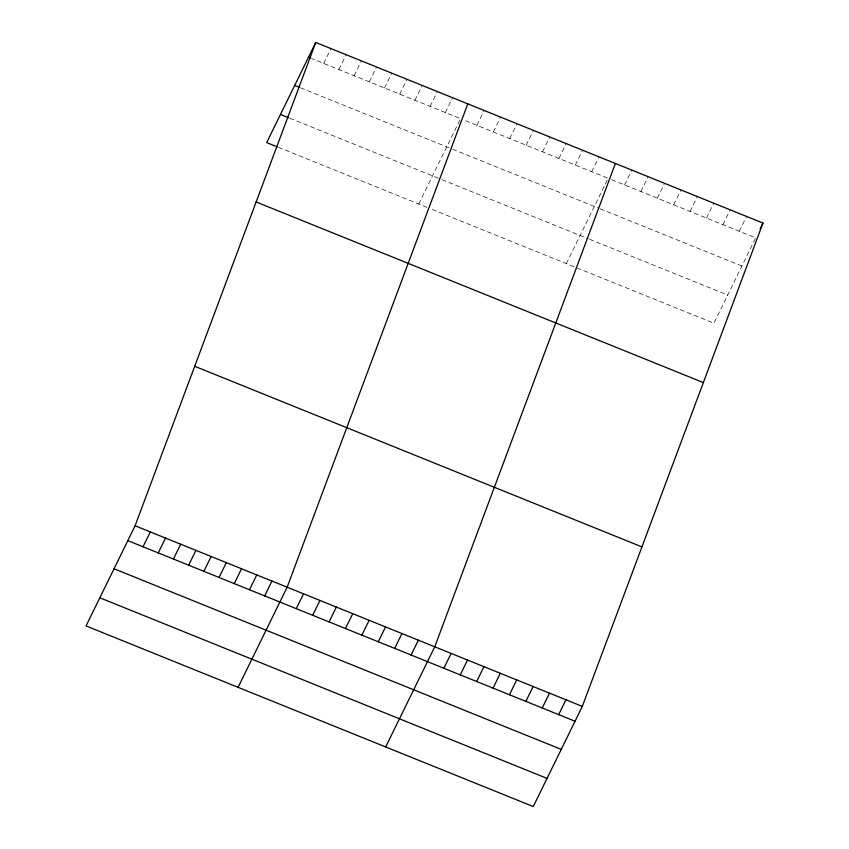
<?xml version="1.0" encoding="UTF-8"?>
<svg xmlns="http://www.w3.org/2000/svg" width="849" height="849" viewBox="0 0 849 849"><rect width="100%" height="100%" fill="white"/><g stroke="black" fill="none" stroke-linecap="round" stroke-linejoin="round"><path stroke-width="0.64" stroke-dasharray="4.25 3.18" d="M323.681 63.431L330.951 48.595M338.889 69.565L346.159 54.729M354.097 75.71L361.356 60.873M369.294 81.854L376.563 67.018M384.501 87.988L391.771 73.152M399.709 94.133L406.979 79.297M414.917 100.267L422.186 85.441M430.125 106.412L437.384 91.575M445.322 112.556L452.591 97.72M418.737 204.015L460.529 118.69L311.986 58.698M476.926 125.312L484.195 110.476M493.322 131.935L500.592 117.109M509.729 138.567L516.999 123.731M526.125 145.19L533.395 130.353M542.522 151.812L549.791 136.976M558.918 158.434L566.187 143.598M575.314 165.056L582.584 150.22M591.721 171.678L598.98 156.842M566.315 263.615L604.668 185.337M605.241 184.159L608.117 178.301L464.042 120.112M624.514 184.923L631.783 170.087M640.91 191.545L648.18 176.709M657.306 198.167L664.576 183.331M673.703 204.789L680.972 189.953M690.11 211.412L697.369 196.575M706.506 218.034L713.776 203.198M722.902 224.656L730.172 209.82M739.299 231.278L746.568 216.442M611.63 179.712L755.695 237.9L713.903 323.214L430.454 208.737M300.535 87.797L451.424 148.745M452.591 149.212L599.012 208.345M600.179 208.812L741.909 266.055M289.827 118.223L440.727 179.171M441.894 179.638L588.315 238.771M589.482 239.238L727.699 295.059M278.376 147.323L429.276 208.27"/><path stroke-width="1.27" d="M135.097 525.786L315.743 42.45L762.964 223.064L582.318 706.4L533.257 806.55L86.036 625.936L135.097 525.786L582.318 706.4M467.799 103.854L287.153 587.19L238.091 687.34M615.387 163.464L434.741 646.8L385.669 746.95M315.743 42.45L266.682 142.6L277.209 146.856M143.035 546.767L150.305 531.93M158.243 552.901L165.513 538.064M173.451 559.045L180.71 544.209M188.648 565.179L195.917 550.354M203.856 571.324L211.125 556.488M219.063 577.469L226.333 562.632M234.271 583.603L241.541 568.766M249.479 589.747L256.738 574.911M264.676 595.892L271.945 581.056M296.28 608.648L303.549 593.812M312.687 615.27L319.946 600.434M329.083 621.893L336.353 607.056M345.479 628.515L352.749 613.689M361.876 635.148L369.145 620.311M378.272 641.77L385.542 626.933M394.668 648.392L401.938 633.556M411.075 655.014L418.334 640.178M443.868 668.259L451.137 653.422M460.264 674.881L467.534 660.044M476.66 681.503L483.93 666.667M493.057 688.125L500.326 673.289M509.464 694.747L516.723 679.911M525.86 701.37L533.13 686.533M760.173 228.774L762.964 223.064M542.256 707.992L549.526 693.155M558.653 714.614L565.922 699.778M308.474 57.286L310.819 58.231M294.677 85.441L299.357 87.33M280.467 114.445L288.66 117.756M256.133 201.956L703.354 382.57M194.708 366.28L641.929 546.894M127.828 540.622L575.049 721.236M114.042 568.777L561.263 749.391M99.821 597.781L547.053 778.395"/></g></svg>
